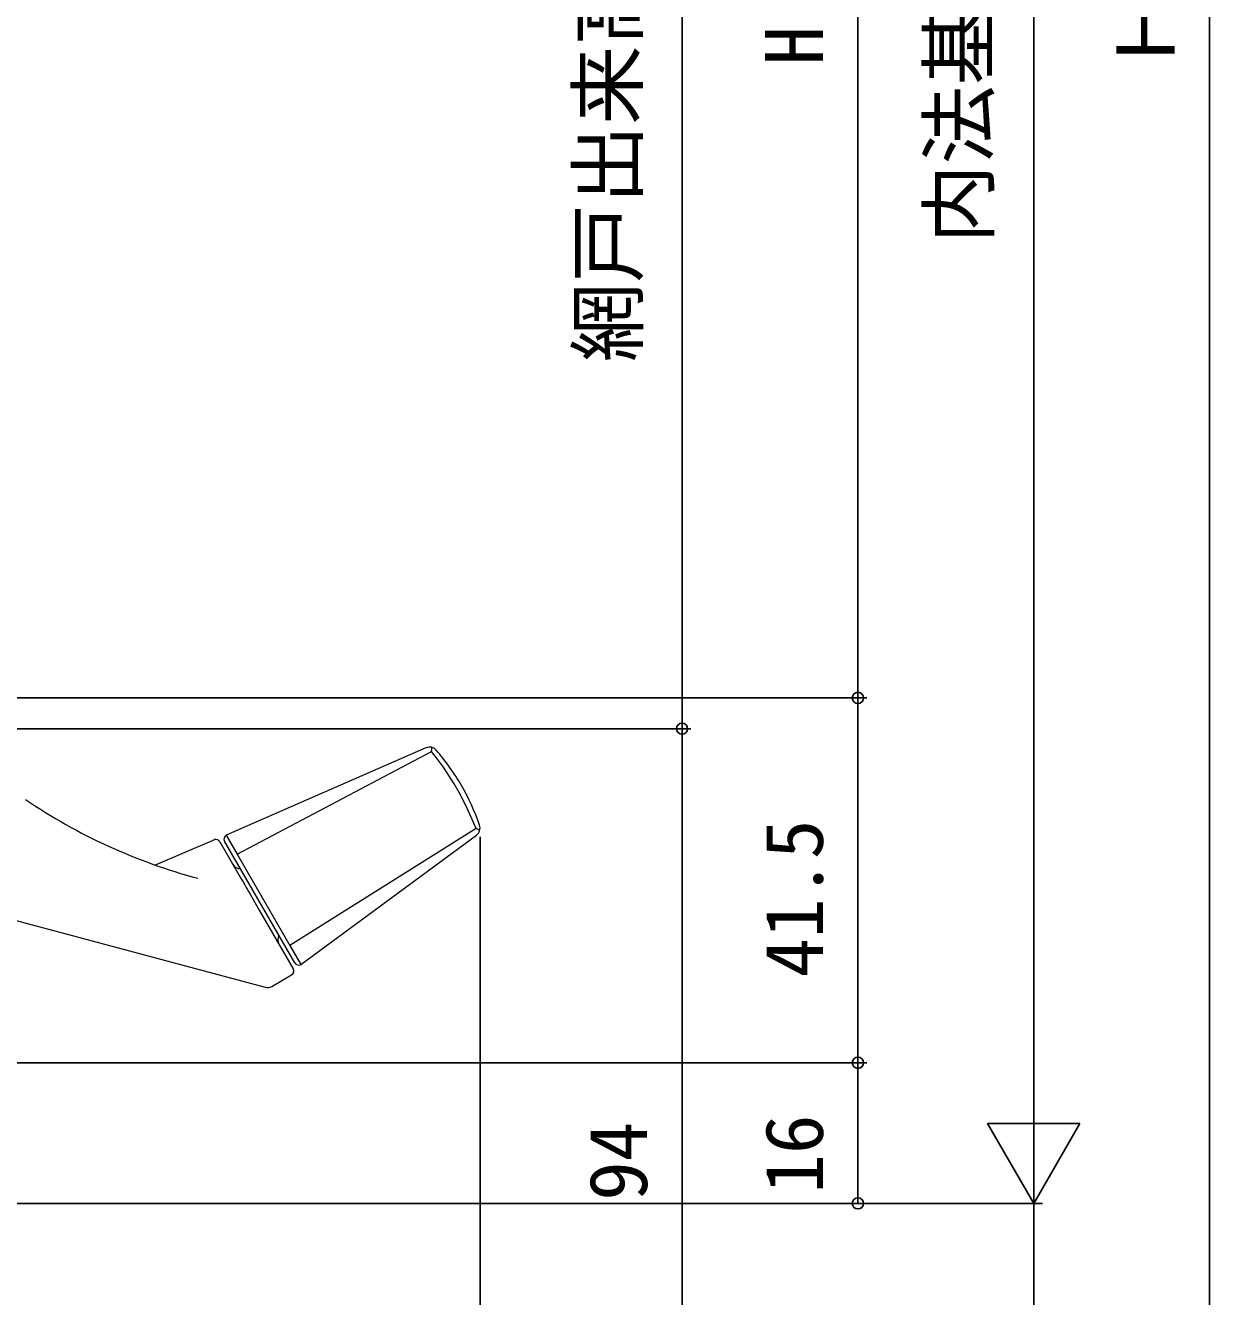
# Model space of a CAD drawing. Units: millimetres, scale not verified. Extents: x -525 to 525, y -783 to 779.
# Drawn here: x -192.7 to -58, y 201.5 to 346.1 of the extents above; entities that cross this region are included whole.
import ezdxf
from ezdxf.enums import TextEntityAlignment as Align

# ---------------------------------------------------------------- set-up
doc = ezdxf.new("R2010")
doc.units = ezdxf.units.MM
doc.header["$LTSCALE"] = 4
doc.layers.add('0-5_YKK_13', color=4, linetype='Continuous', lineweight=18)
doc.layers.add('0-7_YKK_D', color=6, linetype='Continuous')
doc.styles.add('ＭＳ ゴシック', font='')
doc.styles.get('ＭＳ ゴシック').set_extended_font_data('MS Gothic')

msp = doc.modelspace()

# ---------------------------------------------------------------- linework, layer by layer
at = {"layer": '0-5_YKK_13'}
for p, q in [((-147.13, 263.952), (-169.862, 254.018)), ((-168.617, 251.862), (-146.486, 263.53)), ((-141.436, 254.783), (-162.606, 241.452)), ((-171.204, 253.465), (-177.92, 250.614)), ((-171.087, 253.541), (-171.261, 253.441)), ((-170.576, 253.255), (-168.151, 249.055)), ((-162.046, 239.48), (-170.044, 253.333)), ((-169.862, 254.018), (-169.897, 253.993)), ((-161.362, 239.296), (-141.393, 254.015)), ((-221.288, 251.677), (-165.427, 236.709)), ((-161.401, 239.277), (-161.362, 239.296)), ((-164.668, 236.809), (-162.411, 238.113))]:
    msp.add_line(p, q, dxfattribs=at)
for points in [[(-141.436, 254.783), (-141.861, 255.811), (-142.323, 256.834), (-142.823, 257.851), (-143.359, 258.853), (-143.928, 259.839), (-144.529, 260.804), (-145.156, 261.741), (-145.809, 262.649), (-146.486, 263.53), (-146.481, 263.795), (-146.476, 264.003)], [(-141.022, 254.556), (-141.202, 254.653), (-141.436, 254.783)], [(-169.862, 254.018), (-168.617, 251.862), (-162.606, 241.452), (-161.362, 239.296)], [(-168.151, 249.055), (-167.942, 248.693), (-167.751, 248.362), (-167.587, 248.078)], [(-167.587, 248.078), (-167.459, 247.856), (-167.303, 247.587), (-167.139, 247.302)], [(-167.139, 247.302), (-166.098, 245.5), (-162.228, 238.796)]]:
    msp.add_lwpolyline(points, dxfattribs=at)
for centre, radius, start, end in [((-146.729, 263.035), 1, 40.87911, 113.60512), ((-166.01, 246.346), 26.5, 30.15059, 40.87911), ((-166.079, 246.467), 26.5, 19.12089, 29.84941), ((-156.258, 311.898), 65, 235.90895, 255), ((-141.986, 254.82), 1, 306.39488, 19.12089), ((-171.009, 253.005), 0.5, 30, 113), ((-169.611, 253.583), 0.5, 125, 210), ((-168.237, 251.203), 1, 210, 270), ((-162.987, 242.11), 1, 150, 210), ((-162.661, 238.546), 0.5, 300, 30), ((-161.612, 239.73), 0.5, 210, 295), ((-165.168, 237.675), 1, 255, 300)]:
    msp.add_arc(centre, radius, start, end, dxfattribs=at)
at = {"layer": '0-7_YKK_D'}
for p, q in [((-58.004, 182.626), (-58.004, 509.626)), ((-78.004, 222.626), (-78.004, 479.626)), ((-118.004, 469.126), (-118.004, 266.126)), ((-98.004, 269.626), (-98.004, 464.126)), ((-282.5, 269.626), (-97.004, 269.626)), ((-281.3, 269.626), (-97.004, 269.626)), ((-98.004, 269.626), (-98.004, 228.126)), ((-277.7, 266.126), (-117.004, 266.126)), ((-277.7, 266.126), (-117.004, 266.126)), ((-118.004, 172.126), (-118.004, 266.126)), ((-140.986, 253.82), (-140.986, 103.126)), ((-78.004, 212.126), (-78.004, 230.312)), ((-280.5, 228.126), (-97.004, 228.126)), ((-280.5, 228.126), (-97.004, 228.126)), ((-98.004, 212.126), (-98.004, 228.126)), ((-78.004, 212.126), (-83.254, 221.219)), ((-72.754, 221.219), (-83.254, 221.219)), ((-78.004, 212.126), (-72.754, 221.219)), ((-265.5, 212.126), (-97.004, 212.126)), ((-265.5, 212.126), (-77.004, 212.126)), ((-265.5, 212.126), (-77.004, 212.126)), ((-78.004, 172.126), (-78.004, 212.126))]:
    msp.add_line(p, q, dxfattribs=at)
for centre in [(-98.004, 269.626), (-98.004, 269.626), (-118.004, 266.126), (-118.004, 266.126), (-98.004, 228.126), (-98.004, 228.126), (-98.004, 212.126)]:
    msp.add_circle(centre, 0.637, dxfattribs=at)

# ---------------------------------------------------------------- texts
at = {"layer": '0-7_YKK_D', "style": 'ＭＳ ゴシック'}
for s, p in [('網戸出来高＝H－145', (-121.18, 307.822)), ('H－153.5', (-100.004, 341.589)), ('内法基準h', (-81.231, 321.313)), ('Ｈ', (-60.004, 341.114)), ('41.5', (-100.004, 237.83)), ('16', (-100.004, 213.248)), ('94', (-120.004, 212.427))]:
    msp.add_text(s, height=6.598, rotation=90, dxfattribs=at).set_placement(p, align=Align.BOTTOM_LEFT)

doc.saveas('drawing.dxf')
